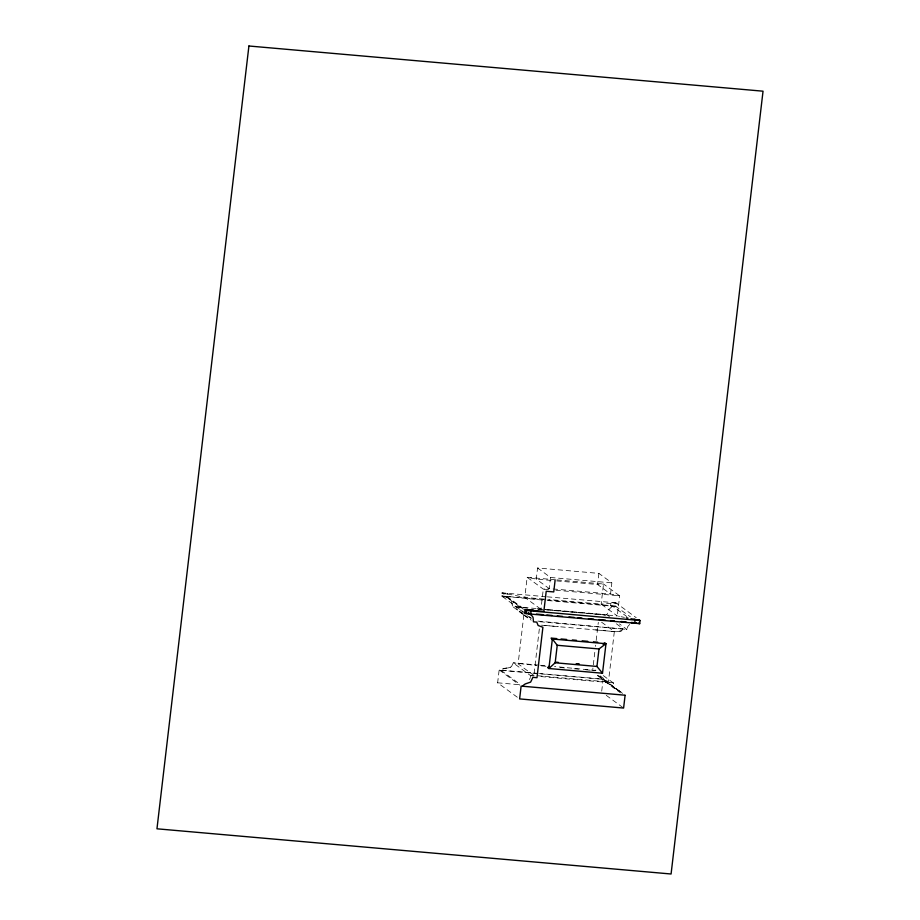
<?xml version="1.0" encoding="UTF-8"?>
<svg xmlns="http://www.w3.org/2000/svg" width="920" height="920" viewBox="0 0 920 920"><rect width="100%" height="100%" fill="white"/><g stroke="black" fill="none" stroke-linecap="round" stroke-linejoin="round"><path stroke-width="0.69" stroke-dasharray="4.6 3.45" d="M595.849 670.473L554.53 666.505M517.304 697.222L497.639 682.801L499.146 669.99L538.142 673.417M523.848 615.02L518.109 663.86L533.865 675.406L608.419 681.961L613.352 682.95L614.468 687.849L619.229 690.897M556.703 580.911L597.586 584.51L610.546 594.009L611.857 582.877L598.897 573.378L537.579 567.985L536.268 579.117L549.228 588.616L610.546 594.009L619.666 595.838L617.297 615.952L619.436 616.377M539.327 628.935L533.865 675.406L530.656 675.682L513.176 662.871L511.485 666.678L507.863 667.989M537.579 567.985L550.539 577.484L549.228 588.616L543.294 589.122L527.148 577.288L524.791 597.402L540.925 609.235L617.297 615.952L601.162 604.118L548.653 599.506M598.897 573.378L597.586 584.51L603.52 584.004L619.666 595.838L552.839 589.961M585.672 669.794L592.664 670.415L592.94 668.046M593.308 664.895L594.976 650.716M595.481 646.38L595.619 645.207M596.183 640.481L598.31 622.357M601.714 691.138L603.129 679.132L539.442 673.532M530.322 677.338L530.656 675.682L535.831 676.143M530.139 677.982L529.495 679.615M629.694 624.427L627.785 626.543L626.957 629.395L538.372 621.609M595.7 629.912L616.952 631.798L621.782 630.694L622.955 628.59L615.986 623.484M621.38 630.982L616.205 631.752A34.477 28.934 85.1 0 1 614.801 631.615L542.121 625.197M502.78 669.001L506.759 668.058M510.554 667.368L507.748 667.989M612.927 606.476L612.306 606.636A12.524 12.098 -53.3 0 0 611.616 606.855A12.524 2.748 -85 0 0 611.512 606.476L610.627 605.567L610.995 602.416L617.021 603.623L616.641 606.763L613.019 606.452L626.761 616.526M537.809 609.5L540.925 609.235L543.294 589.122L551.643 589.858M547.71 600.53L613.099 606.211M615.238 606.027L630.384 616.837M606.659 614.779L609.477 616.584M592.664 670.415L595.872 670.139M507.207 668.023L505.747 668.138A11.005 9.234 85.1 0 0 500.928 670.162M541.443 625.174L558.428 626.635M550.539 577.484L611.857 582.877M555.795 579.807L527.148 577.288L536.268 579.117L555.427 580.796M556.979 579.91L603.52 584.004L601.162 604.118L615.963 602.853L636.249 617.722M546.009 596.712L502.044 592.848L501.676 595.987L523.33 611.857M547.308 596.827L615.963 602.853L615.595 606.004L546.94 599.966M543.881 599.081L524.791 597.402L502.044 592.848L522.33 607.717M545.64 599.851L501.676 595.987L542.512 600.07M506.356 597.068L502.722 596.758L503.102 593.619L508.058 594.056L507.012 593.285L506.644 596.424L507.529 597.333A12.524 2.772 -84.8 0 1 507.644 597.644A12.524 12.109 -53.8 0 0 507.012 597.379L506.356 597.068L522.836 609.155M536.118 608.522L512.497 606.441L511.658 601.622L507.921 597.896A23.575 19.78 85.1 0 0 506.069 596.873M537.291 608.626L545.56 609.351M547.929 609.557L606.981 614.755L608.407 610.121L611.478 606.947A23.575 12.454 -78.7 0 1 612.743 606.245M527.482 608.212L512.497 606.441L522.479 613.766M538.464 609.178L543.962 609.661M546.698 609.903L604.382 614.974L605.544 615.825M537.82 621.103L626.957 629.395L619.47 623.909M539.016 665.137L513.176 662.871L536.751 665.494M540.316 665.252L546.779 665.827M541.409 665.907L546.066 666.31M560.05 667.54L567.03 668.161M574.022 668.771L578.68 669.185M500.813 670.323L601.887 679.236L620.529 692.909M540.995 676.591L613.352 682.95L602.428 674.946M497.639 682.801L520.433 684.802M621.034 616.699L624.404 617.377M499.387 670.036L519.742 685.089M598.299 675.97L599.426 676.372M598.103 675.901L597.425 675.602L600.093 676.717L621.862 692.875M522.974 614.376L517.787 610.5L522.215 612.915A34.477 28.934 85.1 0 0 523.342 613.26M601.542 622.161L614.341 631.545L608.419 681.961L598.575 674.74M523.549 609.316L508.484 598.264L510.91 600.495M523.457 612.352L516.488 607.246L517.408 610.086M529.264 616.607L531.587 618.309M526.987 615.606L530.932 618.493M523.721 614.686L531.219 620.172M524.043 615.158L530.231 619.7M603.129 679.132L622.357 693.231M606.245 695.336L623.599 708.055M501.055 670.369L519.697 684.043M614.824 688.275L615.469 688.85L596.769 675.107M599.414 676.418A11.005 5.807 -78.7 0 1 602.002 679.052M619.206 690.943A11.005 9.234 85.1 0 1 622.472 693.496"/><path stroke-width="1.38" d="M633.592 622.92A12.524 2.76 -85.2 0 1 633.765 622.759L634.708 623.219L635.076 620.08L634.029 619.309L640.044 620.517L639.676 623.656L525.757 613.64L524.71 612.869L525.078 609.73L543.846 611.374L546.216 591.261L553.736 591.928L555.047 580.796M552.356 639.009L557.232 645.276L599 648.956L605.981 643.712L552.356 639.009L548.884 668.506L602.508 673.221L605.981 643.712L604.739 642.804L602.991 644.115M547.641 667.598L548.884 668.506L555.174 662.768L557.232 645.276M602.508 673.221L596.953 666.448L599 648.956M625.106 695.244L623.599 708.055L519.616 698.912L521.122 686.101L624.864 695.198M638.905 620.529L638.997 619.746M522.698 686.24L523.422 685.354A6.313 6.106 -53.8 0 1 525.699 683.779L530.633 682.099L532.91 677.338L536.981 677.695L542.903 627.279L538.12 625.485L536.774 622.115L533.462 621.828L533.117 617.757A7.015 6.785 -53.8 0 0 532.231 616.101L529.736 613.893A23.575 12.454 -78.7 0 0 528.609 613.398L528.252 613.421M548.033 667.241L549.217 666.16M530.047 610.167L531.093 610.938L530.725 614.077L529.782 613.651A12.524 2.737 -84.8 0 0 529.609 613.87A12.524 12.109 -53.8 0 0 528.988 613.49L528.333 613.192L530.575 614.468M631.89 623.38L633.385 623.001A23.575 19.78 85.1 0 1 635.283 622.771L636.18 622.955M533.186 609.903L526.125 610.5L525.078 609.73M526.113 613.606L526.125 610.5L640.044 620.517L630.982 618.7M524.71 612.869L527.125 613.077M636.134 622.668L634.282 622.748A12.524 12.109 -53.8 0 0 633.592 622.966M528.62 613.398L529.954 613.513M536.452 614.088L542.949 614.652M546.859 614.997L552.058 615.457M557.255 615.917L562.453 616.365M568.951 616.94L574.149 617.4M578.047 617.745L581.946 618.079M588.443 618.654L593.641 619.114M598.851 619.574L605.348 620.137M610.546 620.597L614.445 620.942M620.942 621.506L626.14 621.966M631.338 622.426L635.283 622.771M551.115 638.089L556.761 638.595M560.993 638.963L566.639 639.457M572.274 639.952L576.518 640.331M582.153 640.826L587.799 641.32M593.446 641.815L597.678 642.183M576.219 663.814L579.002 664.067M555.553 662.147L558.337 662.388M576.438 663.987L579.221 664.228M555.174 662.768L596.953 666.448M626.359 617.769L627.957 618.091M637.928 623.3L639.676 623.656L638.952 623.127M551.413 638.491L552.632 640.056M248.917 46L156.964 828.805L671.082 874L763.036 91.195L248.917 46"/></g></svg>
